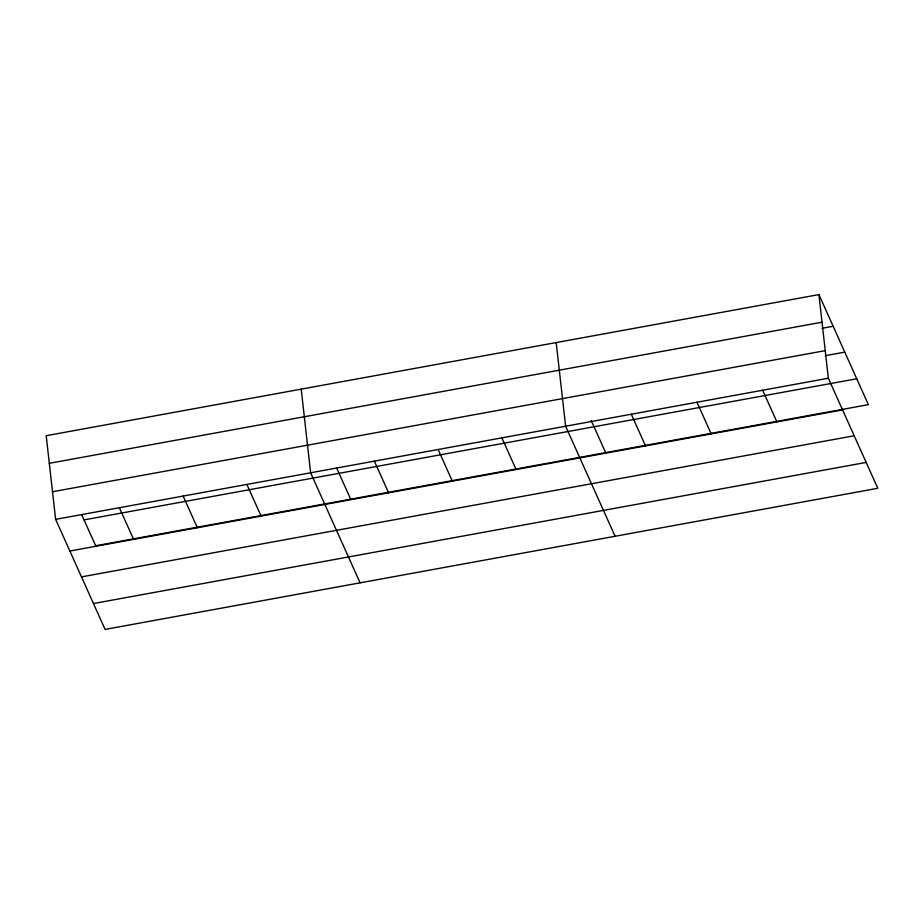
<?xml version="1.0" encoding="UTF-8"?>
<svg xmlns="http://www.w3.org/2000/svg" width="924" height="924" viewBox="0 0 924 924"><rect width="100%" height="100%" fill="white"/><g stroke="black" fill="none" stroke-linecap="round" stroke-linejoin="round"><path stroke-width="1.39" d="M818.918 294.594L46.2 435.712L55.625 519.357L105.082 629.406L877.8 488.288L828.343 378.239L818.918 294.594L868.375 404.643L95.657 545.761L81.751 514.818M49.307 463.317L822.025 322.199M821.967 328.309L833.148 326.264M52.518 491.753L825.236 350.635M825.201 355.705L844.767 352.136M55.625 519.357L828.343 378.239M84.038 519.9L856.744 378.782M69.866 551.027L842.572 409.909M81.485 576.888L854.203 435.77M93.463 603.534L866.181 462.416M762.658 390.228L776.899 421.898M696.985 402.229L711.214 433.899M631.3 414.218L645.529 445.888M591.175 420.42L605.647 452.621M615.072 536.267L565.615 426.218L556.19 342.573M501.871 437.861L516.1 469.531M438.126 449.503L452.356 481.173M374.37 461.145L388.611 492.815M336.752 468.249L350.658 499.191M360.083 582.836L310.626 472.788L301.201 389.143M246.87 484.43L261.111 516.1M183.125 496.072L197.355 527.743M119.381 507.715L133.61 539.385"/></g></svg>
